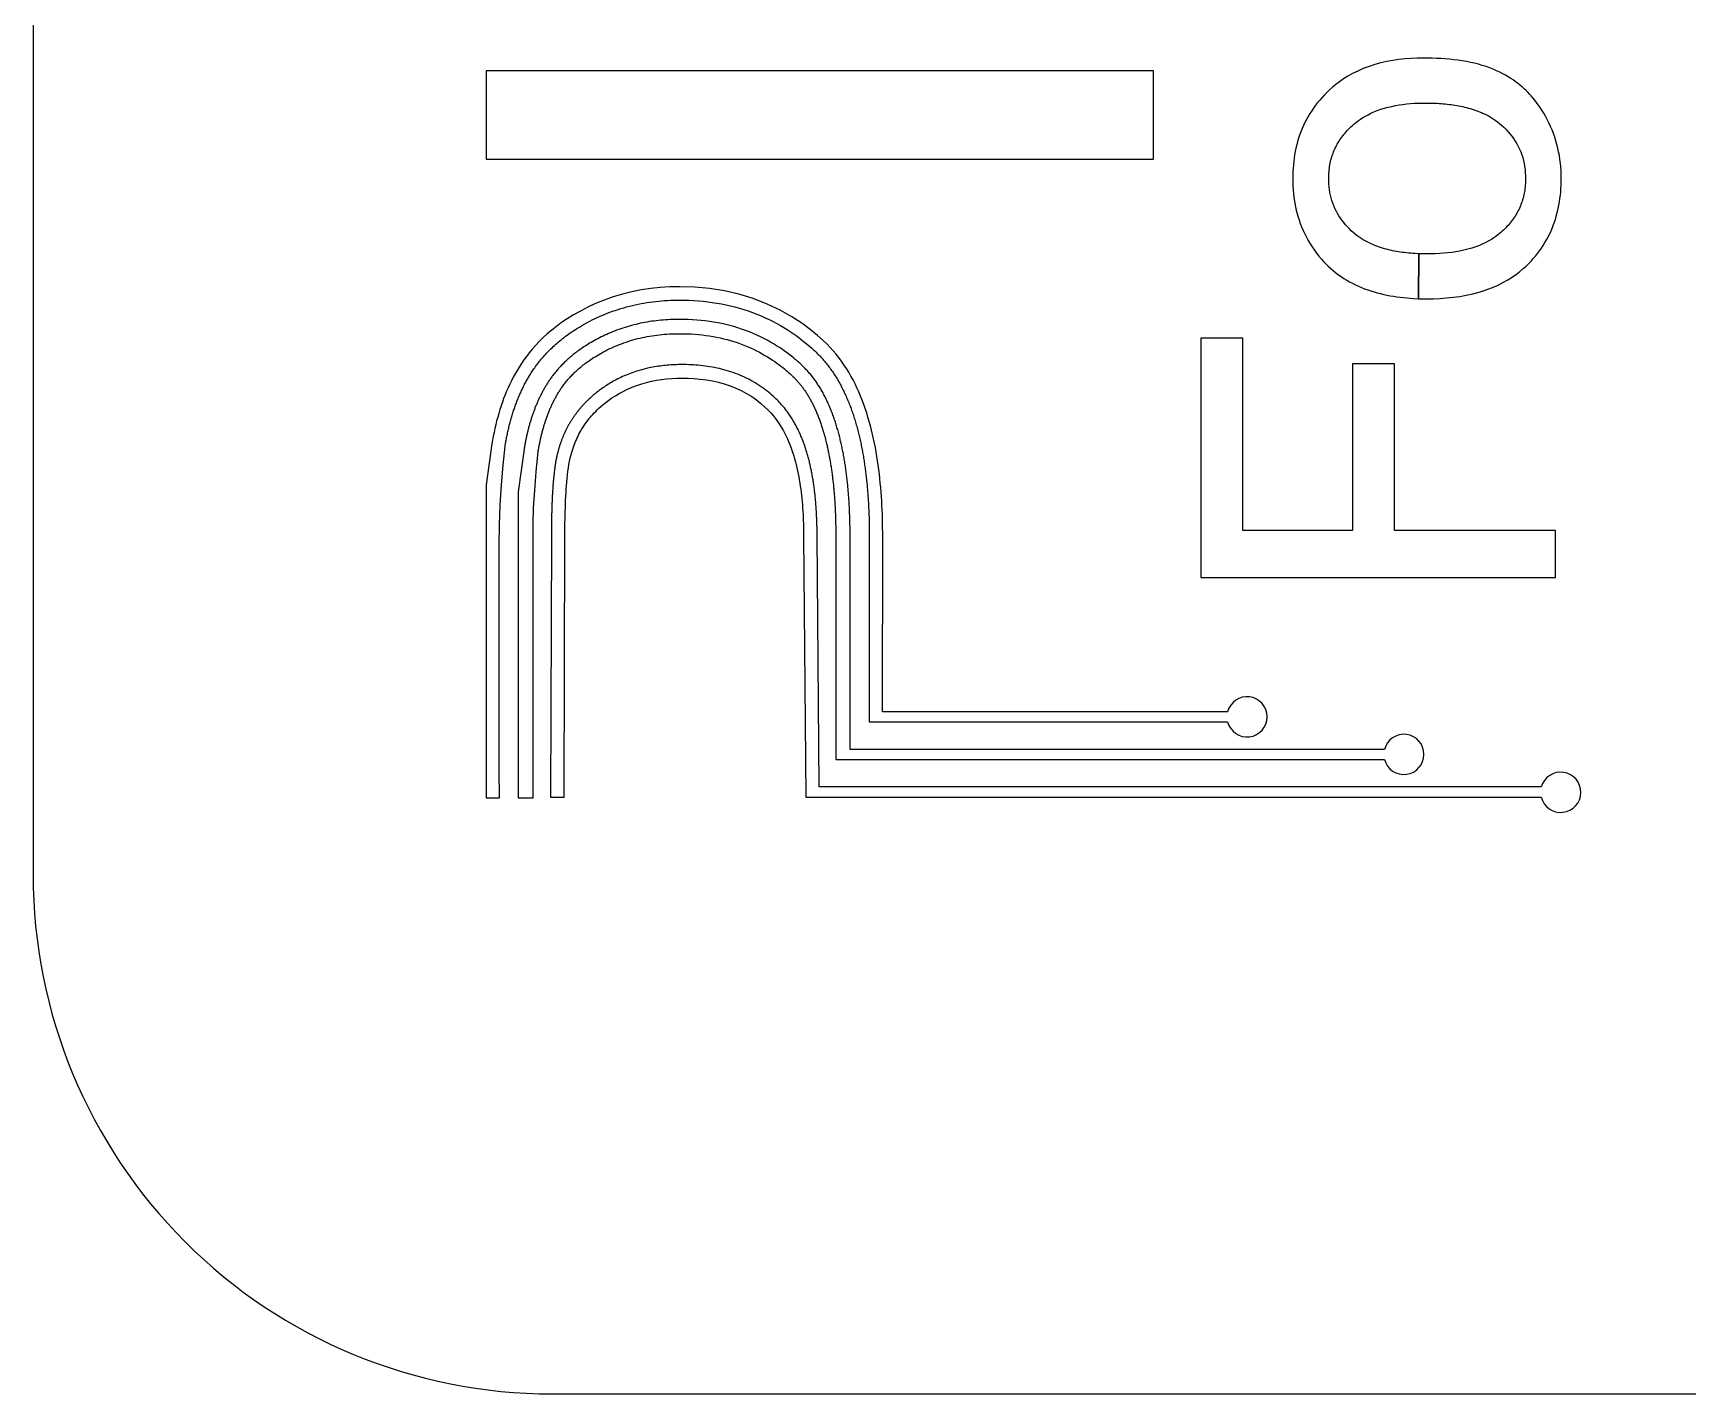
# Model space of a CAD drawing. Header units: millimetres. Extents: x 0 to 17.1, y 0 to 7.7.
# Drawn here: x 0 to 0.638, y 0 to 0.524 of the extents above; entities that cross this region are included whole.
import ezdxf

# ---------------------------------------------------------------- set-up
doc = ezdxf.new("R2010")
doc.units = ezdxf.units.MM
doc.header["$MEASUREMENT"] = 0
doc.layers.add('Insulation', color=112, linetype='Continuous')
doc.layers.add('Metal', color=52, linetype='Continuous')

msp = doc.modelspace()

# ---------------------------------------------------------------- linework, layer by layer
at = {"layer": 'Insulation'}
msp.add_lwpolyline([(6.51369, 7.65), (3.34444, 7.65), (0.2, 7.65, 0.414214), (0, 7.45), (0, 4.89444), (0, 0.2, 0.414214), (0.2, 0), (3.34437, 0), (5.54444, 0), (6.51369, 0)], format="xyb", dxfattribs=at)
at = {"layer": 'Metal'}
msp.add_lwpolyline([(0.5339, 0.42197), (0.53405, 0.43927), (0.53247, 0.43935), (0.53168, 0.4394), (0.53088, 0.43946), (0.53009, 0.43953), (0.5293, 0.43961), (0.52852, 0.4397), (0.52773, 0.4398), (0.52695, 0.43991), (0.52617, 0.44003), (0.52539, 0.44017), (0.52462, 0.44031), (0.52384, 0.44046), (0.52307, 0.44063), (0.5223, 0.44082), (0.52154, 0.44101), (0.52078, 0.44122), (0.52002, 0.44144), (0.51927, 0.44168), (0.51852, 0.44194), (0.51778, 0.4422), (0.51704, 0.44249), (0.51631, 0.44279), (0.51559, 0.44311), (0.51485, 0.44346), (0.5141, 0.44384), (0.51335, 0.44425), (0.51259, 0.44469), (0.51183, 0.44516), (0.51107, 0.44568), (0.5103, 0.44623), (0.50953, 0.44682), (0.50877, 0.44746), (0.508, 0.44814), (0.50724, 0.44888), (0.50649, 0.44965), (0.50576, 0.45046), (0.50507, 0.45129), (0.50442, 0.45214), (0.50379, 0.45301), (0.50321, 0.45391), (0.50266, 0.45483), (0.50215, 0.45578), (0.50168, 0.45675), (0.50125, 0.45775), (0.50086, 0.45876), (0.50052, 0.45979), (0.50022, 0.46082), (0.49997, 0.46186), (0.49976, 0.46292), (0.49959, 0.46397), (0.49945, 0.46504), (0.49936, 0.46612), (0.49931, 0.4672), (0.49929, 0.46828), (0.49929, 0.46894), (0.49932, 0.4696), (0.49935, 0.47026), (0.4994, 0.47091), (0.49946, 0.47156), (0.49954, 0.47222), (0.49963, 0.47287), (0.49974, 0.47352), (0.49987, 0.47416), (0.50001, 0.47481), (0.50016, 0.47544), (0.50034, 0.47608), (0.50052, 0.47671), (0.50073, 0.47733), (0.50095, 0.47795), (0.50118, 0.47856), (0.50144, 0.47916), (0.5017, 0.47976), (0.50199, 0.48036), (0.50229, 0.48094), (0.5026, 0.48151), (0.50292, 0.48208), (0.50326, 0.48263), (0.50361, 0.48318), (0.50398, 0.48372), (0.50436, 0.48424), (0.50475, 0.48476), (0.50515, 0.48527), (0.50557, 0.48577), (0.50599, 0.48626), (0.50643, 0.48675), (0.50688, 0.48722), (0.50734, 0.48769), (0.50781, 0.48814), (0.5083, 0.48859), (0.50883, 0.48907), (0.50942, 0.48957), (0.51008, 0.49009), (0.5108, 0.49063), (0.51159, 0.49118), (0.51246, 0.49174), (0.5134, 0.4923), (0.51443, 0.49285), (0.51553, 0.4934), (0.51672, 0.49393), (0.51801, 0.49444), (0.51936, 0.49492), (0.52074, 0.49535), (0.52214, 0.49573), (0.52356, 0.49607), (0.52499, 0.49636), (0.52643, 0.49661), (0.52787, 0.49682), (0.52933, 0.49699), (0.53079, 0.49713), (0.53224, 0.49723), (0.5337, 0.4973), (0.53515, 0.49734), (0.53659, 0.49735), (0.53734, 0.49735), (0.5381, 0.49734), (0.53886, 0.49732), (0.53962, 0.4973), (0.54038, 0.49727), (0.54114, 0.49723), (0.5419, 0.49719), (0.54267, 0.49713), (0.54343, 0.49707), (0.54418, 0.497), (0.54494, 0.49692), (0.5457, 0.49684), (0.54645, 0.49674), (0.5472, 0.49663), (0.54795, 0.49652), (0.5487, 0.49639), (0.54944, 0.49626), (0.55018, 0.49611), (0.55092, 0.49595), (0.55166, 0.49578), (0.5524, 0.4956), (0.55313, 0.49541), (0.55386, 0.4952), (0.55459, 0.49498), (0.55531, 0.49475), (0.55603, 0.4945), (0.55674, 0.49424), (0.55744, 0.49396), (0.55814, 0.49367), (0.55885, 0.49336), (0.55958, 0.49301), (0.56032, 0.49264), (0.56109, 0.49222), (0.56187, 0.49176), (0.56266, 0.49127), (0.56346, 0.49072), (0.56428, 0.49013), (0.56509, 0.48949), (0.56591, 0.4888), (0.56673, 0.48804), (0.56755, 0.48723), (0.56835, 0.48638), (0.56912, 0.48549), (0.56984, 0.48458), (0.57052, 0.48365), (0.57116, 0.48268), (0.57176, 0.48168), (0.57231, 0.48066), (0.57281, 0.47961), (0.57327, 0.47853), (0.57368, 0.47743), (0.57403, 0.47632), (0.57433, 0.4752), (0.57459, 0.47407), (0.57479, 0.47293), (0.57494, 0.47178), (0.57505, 0.47062), (0.57512, 0.46946), (0.57514, 0.46828), (0.57513, 0.46764), (0.57511, 0.467), (0.57508, 0.46636), (0.57504, 0.46573), (0.57498, 0.46509), (0.57491, 0.46446), (0.57482, 0.46382), (0.57472, 0.46319), (0.5746, 0.46256), (0.57447, 0.46193), (0.57432, 0.46131), (0.57416, 0.46069), (0.57399, 0.46008), (0.5738, 0.45947), (0.57359, 0.45887), (0.57337, 0.45827), (0.57314, 0.45768), (0.57289, 0.45709), (0.57262, 0.45651), (0.57234, 0.45594), (0.57204, 0.45537), (0.57174, 0.45481), (0.57142, 0.45427), (0.57108, 0.45373), (0.57074, 0.4532), (0.57038, 0.45268), (0.57001, 0.45217), (0.56963, 0.45167), (0.56923, 0.45117), (0.56883, 0.45069), (0.56841, 0.45021), (0.56798, 0.44974), (0.56755, 0.44928), (0.5671, 0.44883), (0.56664, 0.44839), (0.56617, 0.44795), (0.56567, 0.44751), (0.56509, 0.44702), (0.56444, 0.4465), (0.56371, 0.44595), (0.56289, 0.44539), (0.56198, 0.44481), (0.56098, 0.44423), (0.55988, 0.44364), (0.55868, 0.44307), (0.55738, 0.44251), (0.55596, 0.44198), (0.55448, 0.44148), (0.55296, 0.44105), (0.55142, 0.44066), (0.54987, 0.44033), (0.5483, 0.44005), (0.54672, 0.43981), (0.54513, 0.43962), (0.54354, 0.43947), (0.54195, 0.43935), (0.54036, 0.43927), (0.53878, 0.43923), (0.53721, 0.43921), (0.53643, 0.43922), (0.53405, 0.43927), (0.5339, 0.42196), (0.53455, 0.42195), (0.53583, 0.42193), (0.53711, 0.42192), (0.53964, 0.42195), (0.54218, 0.42205), (0.54472, 0.42223), (0.54726, 0.4225), (0.54978, 0.42285), (0.55229, 0.42329), (0.55477, 0.42383), (0.55722, 0.42448), (0.55964, 0.42524), (0.56201, 0.42612), (0.56429, 0.4271), (0.56638, 0.42814), (0.56829, 0.42921), (0.57002, 0.4303), (0.57159, 0.43139), (0.573, 0.43248), (0.57425, 0.43354), (0.57537, 0.43455), (0.57635, 0.43551), (0.57725, 0.43645), (0.57812, 0.4374), (0.57895, 0.43838), (0.57975, 0.43938), (0.58052, 0.4404), (0.58126, 0.44144), (0.58196, 0.4425), (0.58263, 0.44359), (0.58327, 0.44469), (0.58387, 0.44582), (0.58444, 0.44697), (0.58498, 0.44815), (0.58548, 0.44934), (0.58595, 0.45055), (0.58638, 0.45177), (0.58677, 0.453), (0.58713, 0.45424), (0.58745, 0.45549), (0.58773, 0.45674), (0.58799, 0.458), (0.58821, 0.45927), (0.58839, 0.46054), (0.58855, 0.46182), (0.58868, 0.46311), (0.58877, 0.4644), (0.58884, 0.46569), (0.58888, 0.46698), (0.58889, 0.46828), (0.58887, 0.46976), (0.58881, 0.47124), (0.58871, 0.47271), (0.58857, 0.47417), (0.58839, 0.47563), (0.58816, 0.47709), (0.58789, 0.47854), (0.58758, 0.47998), (0.58722, 0.48142), (0.58682, 0.48283), (0.58637, 0.48423), (0.58589, 0.48562), (0.58536, 0.48699), (0.58478, 0.48835), (0.58417, 0.48969), (0.58351, 0.49101), (0.58284, 0.49227), (0.58215, 0.49346), (0.58146, 0.49459), (0.58076, 0.49565), (0.58006, 0.49666), (0.57936, 0.4976), (0.57866, 0.49849), (0.57797, 0.49932), (0.57729, 0.5001), (0.57662, 0.50082), (0.57596, 0.5015), (0.57532, 0.50213), (0.57469, 0.50272), (0.57408, 0.50327), (0.57343, 0.50383), (0.57274, 0.50442), (0.57199, 0.50501), (0.57119, 0.50562), (0.57035, 0.50623), (0.56944, 0.50684), (0.56848, 0.50745), (0.56745, 0.50805), (0.56637, 0.50865), (0.56522, 0.50924), (0.564, 0.50981), (0.56271, 0.51036), (0.56135, 0.51089), (0.55992, 0.51139), (0.55845, 0.51185), (0.55696, 0.51227), (0.55544, 0.51266), (0.55389, 0.513), (0.55232, 0.51331), (0.55073, 0.51358), (0.54911, 0.51382), (0.54748, 0.51402), (0.54584, 0.5142), (0.54418, 0.51434), (0.54251, 0.51445), (0.54083, 0.51454), (0.53914, 0.5146), (0.53745, 0.51464), (0.53576, 0.51465), (0.53339, 0.51461), (0.53102, 0.51451), (0.52866, 0.51433), (0.52631, 0.51408), (0.52396, 0.51373), (0.52164, 0.5133), (0.51934, 0.51278), (0.51706, 0.51216), (0.51482, 0.51143), (0.51261, 0.5106), (0.51047, 0.50967), (0.50849, 0.50868), (0.50666, 0.50766), (0.50498, 0.50661), (0.50344, 0.50555), (0.50203, 0.50448), (0.50074, 0.50343), (0.49958, 0.5024), (0.49854, 0.50141), (0.4976, 0.50045), (0.49671, 0.49949), (0.49584, 0.49851), (0.49501, 0.49751), (0.49422, 0.49648), (0.49345, 0.49543), (0.49272, 0.49436), (0.49202, 0.49327), (0.49135, 0.49216), (0.49072, 0.49102), (0.49013, 0.48986), (0.48956, 0.48868), (0.48904, 0.48747), (0.48855, 0.48625), (0.48809, 0.48502), (0.48768, 0.48377), (0.4873, 0.48252), (0.48697, 0.48126), (0.48666, 0.47999), (0.4864, 0.47871), (0.48616, 0.47743), (0.48596, 0.47613), (0.4858, 0.47484), (0.48566, 0.47354), (0.48556, 0.47223), (0.48549, 0.47092), (0.48544, 0.4696), (0.48543, 0.46828), (0.48545, 0.46681), (0.4855, 0.46533), (0.4856, 0.46387), (0.48573, 0.4624), (0.4859, 0.46095), (0.48612, 0.4595), (0.48637, 0.45806), (0.48667, 0.45662), (0.48701, 0.4552), (0.4874, 0.45378), (0.48784, 0.45238), (0.48833, 0.45098), (0.48885, 0.44961), (0.48943, 0.44826), (0.49004, 0.44694), (0.4907, 0.44564), (0.4914, 0.44436), (0.49214, 0.44311), (0.49292, 0.44189), (0.49375, 0.44069), (0.49462, 0.43951), (0.49553, 0.43836), (0.49647, 0.43723), (0.49733, 0.43628), (0.4982, 0.43536), (0.49911, 0.43447), (0.50004, 0.43361), (0.50101, 0.43278), (0.50199, 0.43198), (0.50301, 0.43121), (0.50406, 0.43048), (0.50512, 0.42978), (0.50621, 0.42911), (0.50732, 0.42848), (0.50844, 0.42788), (0.50958, 0.42731), (0.51074, 0.42678), (0.51191, 0.42627), (0.5131, 0.4258), (0.5143, 0.42536), (0.51551, 0.42495), (0.51674, 0.42457), (0.51797, 0.42422), (0.51922, 0.4239), (0.52047, 0.42361), (0.52173, 0.42334), (0.523, 0.4231), (0.52427, 0.42288), (0.52555, 0.42269), (0.52683, 0.42252), (0.52811, 0.42237), (0.5294, 0.42224), (0.53069, 0.42214), (0.53197, 0.42206), (0.5339, 0.42196)], dxfattribs=at)
for points in [[(0.17454, 0.5098), (0.17454, 0.47568), (0.43182, 0.47568), (0.43182, 0.5098)], [(0.45, 0.40681), (0.45, 0.31449), (0.58671, 0.31449), (0.58671, 0.33262), (0.52461, 0.33262), (0.52461, 0.39681), (0.50846, 0.39681), (0.50846, 0.33262), (0.46615, 0.33262), (0.46615, 0.40681)]]:
    msp.add_lwpolyline(points, close=True, dxfattribs=at)
for points in [[(0.32225, 0.33018), (0.32221, 0.25892), (0.46031, 0.25892, 7.872983), (0.46031, 0.2628), (0.32738, 0.2628), (0.32741, 0.33018), (0.32741, 0.33189), (0.32739, 0.3336), (0.32736, 0.33533), (0.32732, 0.33705), (0.32727, 0.33878), (0.3272, 0.34052), (0.32712, 0.34225), (0.32702, 0.34399), (0.32691, 0.34572), (0.32679, 0.34746), (0.32665, 0.34919), (0.32649, 0.35092), (0.32631, 0.35265), (0.32612, 0.35437), (0.32591, 0.35609), (0.32568, 0.3578), (0.32544, 0.35951), (0.32517, 0.3612), (0.32489, 0.36289), (0.32458, 0.36457), (0.32425, 0.36626), (0.3239, 0.36795), (0.32352, 0.36963), (0.32311, 0.37132), (0.32268, 0.37299), (0.32223, 0.37466), (0.32174, 0.37633), (0.32123, 0.37798), (0.32068, 0.37962), (0.32011, 0.38125), (0.3195, 0.38286), (0.31887, 0.38446), (0.3182, 0.38604), (0.31749, 0.38761), (0.31675, 0.38915), (0.31598, 0.39067), (0.31516, 0.39217), (0.31431, 0.39364), (0.31342, 0.39509), (0.31249, 0.39651), (0.31151, 0.39791), (0.3105, 0.39927), (0.30944, 0.4006), (0.30834, 0.4019), (0.30719, 0.40316), (0.306, 0.40439), (0.30442, 0.40591), (0.30226, 0.40784), (0.29952, 0.41007), (0.29621, 0.4125), (0.29233, 0.41502), (0.2879, 0.41753), (0.28291, 0.41991), (0.27751, 0.42202), (0.27199, 0.4237), (0.26639, 0.42498), (0.26071, 0.42587), (0.25497, 0.42639), (0.24916, 0.42656), (0.24542, 0.42649), (0.2417, 0.42626), (0.23801, 0.42587), (0.23433, 0.42532), (0.23069, 0.4246), (0.22708, 0.42371), (0.22349, 0.42263), (0.22004, 0.42141), (0.21679, 0.42008), (0.21374, 0.41867), (0.2109, 0.41721), (0.20827, 0.41572), (0.20585, 0.41422), (0.20366, 0.41274), (0.20168, 0.41129), (0.19986, 0.40985), (0.19815, 0.4084), (0.19655, 0.40695), (0.19506, 0.40549), (0.19368, 0.40404), (0.19239, 0.40259), (0.1912, 0.40116), (0.1901, 0.39974), (0.18909, 0.39835), (0.18815, 0.39698), (0.18729, 0.39564), (0.18649, 0.39433), (0.18574, 0.39303), (0.18502, 0.39171), (0.18434, 0.39037), (0.18368, 0.38902), (0.18305, 0.38766), (0.18246, 0.38628), (0.18189, 0.38489), (0.18134, 0.38349), (0.18083, 0.38207), (0.18034, 0.38065), (0.17988, 0.37922), (0.17944, 0.37778), (0.17903, 0.37633), (0.17864, 0.37487), (0.17828, 0.37341), (0.17794, 0.37194), (0.17762, 0.37047), (0.17732, 0.36899), (0.17705, 0.36751), (0.17679, 0.36603), (0.17454, 0.35028), (0.17454, 0.22969), (0.17971, 0.22969), (0.17971, 0.23509), (0.17967, 0.23509), (0.17967, 0.327), (0.17977, 0.33485), (0.18004, 0.3426), (0.18049, 0.35024), (0.1811, 0.35777), (0.18189, 0.36519), (0.18197, 0.36565), (0.18205, 0.36612), (0.18213, 0.36658), (0.18221, 0.36704), (0.1823, 0.36751), (0.18239, 0.36797), (0.18248, 0.36843), (0.18257, 0.36889), (0.18267, 0.36935), (0.18276, 0.36981), (0.18286, 0.37027), (0.18296, 0.37073), (0.18307, 0.37119), (0.18317, 0.37165), (0.18328, 0.3721), (0.18339, 0.37256), (0.1835, 0.37301), (0.18362, 0.37347), (0.18373, 0.37392), (0.18385, 0.37437), (0.18398, 0.37482), (0.1841, 0.37527), (0.18423, 0.37572), (0.18436, 0.37617), (0.18449, 0.37662), (0.18462, 0.37706), (0.18476, 0.37751), (0.1849, 0.37795), (0.18504, 0.37839), (0.18518, 0.37883), (0.18533, 0.37927), (0.18548, 0.37971), (0.18563, 0.38015), (0.18578, 0.38059), (0.18594, 0.38102), (0.1861, 0.38145), (0.18626, 0.38188), (0.18643, 0.38232), (0.18659, 0.38274), (0.18676, 0.38317), (0.18693, 0.3836), (0.18711, 0.38402), (0.18729, 0.38444), (0.18747, 0.38486), (0.18765, 0.38528), (0.18784, 0.3857), (0.18803, 0.38612), (0.18822, 0.38653), (0.18841, 0.38695), (0.18861, 0.38736), (0.18881, 0.38777), (0.18901, 0.38818), (0.18922, 0.38858), (0.18943, 0.38899), (0.18964, 0.38939), (0.18986, 0.38979), (0.19007, 0.39018), (0.19029, 0.39058), (0.19052, 0.39097), (0.19074, 0.39137), (0.19097, 0.39176), (0.19121, 0.39215), (0.19145, 0.39254), (0.19169, 0.39294), (0.19194, 0.39334), (0.1922, 0.39374), (0.19247, 0.39414), (0.19274, 0.39455), (0.19302, 0.39496), (0.19331, 0.39538), (0.19361, 0.39579), (0.19391, 0.39621), (0.19422, 0.39663), (0.19454, 0.39705), (0.19487, 0.39747), (0.19521, 0.3979), (0.19556, 0.39832), (0.19591, 0.39875), (0.19627, 0.39918), (0.19665, 0.39961), (0.19703, 0.40004), (0.19742, 0.40048), (0.19782, 0.40091), (0.19824, 0.40135), (0.19866, 0.40178), (0.19909, 0.40222), (0.19954, 0.40266), (0.19999, 0.40309), (0.20046, 0.40353), (0.20093, 0.40397), (0.20142, 0.4044), (0.20192, 0.40484), (0.20243, 0.40528), (0.20295, 0.40571), (0.20349, 0.40615), (0.20404, 0.40659), (0.2046, 0.40702), (0.20517, 0.40746), (0.20577, 0.40789), (0.20638, 0.40834), (0.20701, 0.40878), (0.20767, 0.40923), (0.20835, 0.40968), (0.20906, 0.41014), (0.20978, 0.41059), (0.21053, 0.41105), (0.2113, 0.41151), (0.2121, 0.41197), (0.21291, 0.41243), (0.21375, 0.41288), (0.21461, 0.41333), (0.21549, 0.41378), (0.21639, 0.41422), (0.21732, 0.41466), (0.21826, 0.41508), (0.21922, 0.41551), (0.22021, 0.41592), (0.22121, 0.41632), (0.22223, 0.41672), (0.22328, 0.4171), (0.22434, 0.41747), (0.22542, 0.41783), (0.22651, 0.41817), (0.22762, 0.41849), (0.22872, 0.4188), (0.22982, 0.41909), (0.23093, 0.41936), (0.23204, 0.41961), (0.23316, 0.41984), (0.23428, 0.42006), (0.23541, 0.42026), (0.23654, 0.42045), (0.23767, 0.42062), (0.2388, 0.42077), (0.23994, 0.4209), (0.24108, 0.42102), (0.24223, 0.42112), (0.24337, 0.42121), (0.24452, 0.42127), (0.24568, 0.42133), (0.24684, 0.42137), (0.248, 0.42139), (0.24916, 0.4214), (0.25098, 0.42138), (0.25279, 0.42133), (0.2546, 0.42124), (0.25639, 0.42112), (0.25818, 0.42096), (0.25996, 0.42076), (0.26173, 0.42053), (0.26349, 0.42025), (0.26524, 0.41994), (0.26698, 0.41959), (0.26872, 0.4192), (0.27043, 0.41877), (0.27214, 0.4183), (0.27383, 0.41779), (0.27552, 0.41724), (0.2772, 0.41664), (0.27887, 0.416), (0.28051, 0.41532), (0.28211, 0.41461), (0.28366, 0.41388), (0.28516, 0.41313), (0.2866, 0.41237), (0.28797, 0.4116), (0.2893, 0.41082), (0.29056, 0.41005), (0.29177, 0.40927), (0.29292, 0.40849), (0.29401, 0.40773), (0.29505, 0.40697), (0.29603, 0.40624), (0.29695, 0.40552), (0.29781, 0.40482), (0.29861, 0.40415), (0.29936, 0.40351), (0.30004, 0.40291), (0.30066, 0.40234), (0.30123, 0.40182), (0.30173, 0.40133), (0.30218, 0.4009), (0.30257, 0.40051), (0.30292, 0.40015), (0.30327, 0.39979), (0.30361, 0.39943), (0.30395, 0.39905), (0.30429, 0.39868), (0.30462, 0.3983), (0.30495, 0.39792), (0.30528, 0.39753), (0.3056, 0.39714), (0.30591, 0.39675), (0.30623, 0.39635), (0.30654, 0.39595), (0.30684, 0.39554), (0.30714, 0.39514), (0.30744, 0.39473), (0.30773, 0.39431), (0.30802, 0.39389), (0.30831, 0.39347), (0.30859, 0.39304), (0.30887, 0.39262), (0.30914, 0.39218), (0.30942, 0.39175), (0.30968, 0.39131), (0.30995, 0.39087), (0.31021, 0.39043), (0.31046, 0.38998), (0.31072, 0.38953), (0.31097, 0.38907), (0.31121, 0.38862), (0.31146, 0.38816), (0.3117, 0.3877), (0.31193, 0.38723), (0.31216, 0.38677), (0.31239, 0.3863), (0.31262, 0.38583), (0.31284, 0.38535), (0.31306, 0.38488), (0.31328, 0.3844), (0.31349, 0.38391), (0.3137, 0.38343), (0.3139, 0.38294), (0.31411, 0.38245), (0.31431, 0.38196), (0.3145, 0.38147), (0.3147, 0.38097), (0.31489, 0.38048), (0.31507, 0.37998), (0.31526, 0.37948), (0.31544, 0.37897), (0.31562, 0.37847), (0.31579, 0.37796), (0.31597, 0.37745), (0.31613, 0.37694), (0.3163, 0.37643), (0.31646, 0.37591), (0.31662, 0.3754), (0.31678, 0.37488), (0.31694, 0.37436), (0.31709, 0.37384), (0.31724, 0.37332), (0.31739, 0.3728), (0.31753, 0.37228), (0.31767, 0.37175), (0.31781, 0.37122), (0.31794, 0.3707), (0.31808, 0.37017), (0.31821, 0.36964), (0.31833, 0.36911), (0.31846, 0.36858), (0.31858, 0.36805), (0.3187, 0.36752), (0.31882, 0.36699), (0.31893, 0.36646), (0.31905, 0.36592), (0.31915, 0.36539), (0.31926, 0.36486), (0.31937, 0.36432), (0.31947, 0.36379), (0.31957, 0.36325), (0.31967, 0.36272), (0.31976, 0.36219), (0.31986, 0.36165), (0.31995, 0.36111), (0.32004, 0.36058), (0.32013, 0.36004), (0.32021, 0.3595), (0.32029, 0.35896), (0.32037, 0.35842), (0.32045, 0.35788), (0.32053, 0.35734), (0.32061, 0.3568), (0.32068, 0.35625), (0.32075, 0.3557), (0.32082, 0.35516), (0.32089, 0.35461), (0.32095, 0.35406), (0.32102, 0.35351), (0.32108, 0.35296), (0.32114, 0.35241), (0.3212, 0.35186), (0.32126, 0.35131), (0.32131, 0.35076), (0.32137, 0.3502), (0.32142, 0.34965), (0.32147, 0.34909), (0.32152, 0.34854), (0.32156, 0.34798), (0.32161, 0.34743), (0.32165, 0.34687), (0.32169, 0.34632), (0.32173, 0.34576), (0.32177, 0.3452), (0.32181, 0.34465), (0.32184, 0.34409), (0.32188, 0.34353), (0.32191, 0.34297), (0.32194, 0.34241), (0.32197, 0.34186), (0.32199, 0.3413), (0.32202, 0.34074), (0.32204, 0.34018), (0.32207, 0.33962), (0.32209, 0.33907), (0.32211, 0.33851), (0.32213, 0.33795), (0.32214, 0.33739), (0.32216, 0.33684), (0.32218, 0.33628), (0.32219, 0.33572), (0.3222, 0.33517), (0.32221, 0.33461), (0.32222, 0.33405), (0.32223, 0.3335), (0.32223, 0.33294), (0.32224, 0.33239), (0.32224, 0.33184), (0.32225, 0.33128), (0.32225, 0.33073)], [(0.24916, 0.41399), (0.24825, 0.41399), (0.24734, 0.41397), (0.24643, 0.41395), (0.24552, 0.41391), (0.24462, 0.41386), (0.24373, 0.41381), (0.24283, 0.41374), (0.24194, 0.41366), (0.24106, 0.41357), (0.24017, 0.41347), (0.23929, 0.41336), (0.23841, 0.41324), (0.23754, 0.41311), (0.23667, 0.41297), (0.2358, 0.41281), (0.23493, 0.41265), (0.23407, 0.41247), (0.23321, 0.41228), (0.23236, 0.41208), (0.23151, 0.41187), (0.23066, 0.41165), (0.22981, 0.41142), (0.22897, 0.41117), (0.22813, 0.41091), (0.22729, 0.41065), (0.22647, 0.41037), (0.22566, 0.41008), (0.22486, 0.40979), (0.22407, 0.40949), (0.2233, 0.40918), (0.22254, 0.40887), (0.22179, 0.40855), (0.22106, 0.40822), (0.22033, 0.40789), (0.21963, 0.40756), (0.21893, 0.40722), (0.21826, 0.40688), (0.21759, 0.40653), (0.21694, 0.40619), (0.2163, 0.40584), (0.21568, 0.40549), (0.21507, 0.40514), (0.21448, 0.40478), (0.2139, 0.40443), (0.21334, 0.40408), (0.21279, 0.40373), (0.21226, 0.40339), (0.21175, 0.40304), (0.21125, 0.4027), (0.21076, 0.40236), (0.21029, 0.40203), (0.20985, 0.4017), (0.20941, 0.40138), (0.20898, 0.40105), (0.20857, 0.40072), (0.20815, 0.4004), (0.20775, 0.40007), (0.20736, 0.39975), (0.20698, 0.39942), (0.2066, 0.3991), (0.20623, 0.39877), (0.20587, 0.39845), (0.20552, 0.39812), (0.20517, 0.3978), (0.20483, 0.39748), (0.2045, 0.39715), (0.20418, 0.39683), (0.20386, 0.39651), (0.20355, 0.39619), (0.20325, 0.39587), (0.20295, 0.39555), (0.20266, 0.39523), (0.20238, 0.39492), (0.2021, 0.3946), (0.20183, 0.39428), (0.20156, 0.39397), (0.2013, 0.39365), (0.20105, 0.39334), (0.2008, 0.39303), (0.20056, 0.39272), (0.20032, 0.39241), (0.20009, 0.3921), (0.19986, 0.39179), (0.19963, 0.39149), (0.19942, 0.39118), (0.1992, 0.39088), (0.19899, 0.39058), (0.19879, 0.39028), (0.19859, 0.38998), (0.1984, 0.38968), (0.19821, 0.38938), (0.19802, 0.38909), (0.19784, 0.3888), (0.19766, 0.38851), (0.19748, 0.38821), (0.19731, 0.38792), (0.19713, 0.38763), (0.19696, 0.38733), (0.1968, 0.38704), (0.19663, 0.38674), (0.19647, 0.38644), (0.1963, 0.38614), (0.19614, 0.38584), (0.19599, 0.38554), (0.19583, 0.38524), (0.19567, 0.38493), (0.19552, 0.38463), (0.19537, 0.38432), (0.19522, 0.38401), (0.19507, 0.3837), (0.19492, 0.38339), (0.19478, 0.38307), (0.19463, 0.38276), (0.19449, 0.38244), (0.19435, 0.38212), (0.19421, 0.3818), (0.19407, 0.38148), (0.19394, 0.38116), (0.19381, 0.38083), (0.19367, 0.38051), (0.19354, 0.38018), (0.19341, 0.37985), (0.19329, 0.37952), (0.19316, 0.37919), (0.19304, 0.37886), (0.19291, 0.37853), (0.19279, 0.37819), (0.19267, 0.37786), (0.19256, 0.37752), (0.19244, 0.37718), (0.19232, 0.37684), (0.19221, 0.3765), (0.1921, 0.37616), (0.19199, 0.37582), (0.19188, 0.37547), (0.19177, 0.37513), (0.19167, 0.37478), (0.19157, 0.37444), (0.19146, 0.37409), (0.19136, 0.37374), (0.19126, 0.37339), (0.19117, 0.37304), (0.19107, 0.37269), (0.19097, 0.37233), (0.19088, 0.37198), (0.19079, 0.37162), (0.1907, 0.37127), (0.19061, 0.37091), (0.19052, 0.37055), (0.19044, 0.37019), (0.19035, 0.36983), (0.19027, 0.36947), (0.19019, 0.36911), (0.19011, 0.36875), (0.19003, 0.36839), (0.18995, 0.36802), (0.18988, 0.36766), (0.1898, 0.3673), (0.18973, 0.36693), (0.18966, 0.36656), (0.18959, 0.3662), (0.18952, 0.36583), (0.18945, 0.36546), (0.18939, 0.36509), (0.18932, 0.36472), (0.18926, 0.36435), (0.1892, 0.36398), (0.18687, 0.3476), (0.18687, 0.22969), (0.1927, 0.22969), (0.1927, 0.32983), (0.19271, 0.33533), (0.1929, 0.3414), (0.19329, 0.34805), (0.19386, 0.35528), (0.19463, 0.36309), (0.1947, 0.3635), (0.19477, 0.3639), (0.19484, 0.36431), (0.19492, 0.36472), (0.19499, 0.36512), (0.19507, 0.36552), (0.19515, 0.36593), (0.19523, 0.36633), (0.19531, 0.36673), (0.1954, 0.36712), (0.19548, 0.36752), (0.19557, 0.36792), (0.19566, 0.36831), (0.19575, 0.36871), (0.19584, 0.3691), (0.19594, 0.36949), (0.19603, 0.36988), (0.19613, 0.37027), (0.19623, 0.37065), (0.19633, 0.37104), (0.19643, 0.37142), (0.19654, 0.3718), (0.19665, 0.37218), (0.19676, 0.37256), (0.19687, 0.37293), (0.19698, 0.37331), (0.19709, 0.37368), (0.19721, 0.37405), (0.19733, 0.37442), (0.19745, 0.37479), (0.19757, 0.37516), (0.19769, 0.37552), (0.19782, 0.37588), (0.19795, 0.37624), (0.19808, 0.3766), (0.19821, 0.37696), (0.19834, 0.37731), (0.19847, 0.37766), (0.19861, 0.37801), (0.19875, 0.37836), (0.19889, 0.37871), (0.19903, 0.37905), (0.19918, 0.37939), (0.19932, 0.37973), (0.19947, 0.38007), (0.19962, 0.38041), (0.19977, 0.38074), (0.19992, 0.38107), (0.20008, 0.3814), (0.20023, 0.38173), (0.20039, 0.38205), (0.20055, 0.38237), (0.20072, 0.38269), (0.20088, 0.38301), (0.20105, 0.38333), (0.20122, 0.38364), (0.20139, 0.38395), (0.20156, 0.38426), (0.20173, 0.38457), (0.20191, 0.38488), (0.20209, 0.38518), (0.20227, 0.38548), (0.20245, 0.38579), (0.20264, 0.38609), (0.20283, 0.38639), (0.20303, 0.38669), (0.20323, 0.387), (0.20343, 0.38731), (0.20365, 0.38762), (0.20386, 0.38793), (0.20409, 0.38824), (0.20431, 0.38855), (0.20455, 0.38887), (0.20479, 0.38918), (0.20503, 0.3895), (0.20529, 0.38982), (0.20555, 0.39014), (0.20581, 0.39046), (0.20608, 0.39078), (0.20636, 0.3911), (0.20665, 0.39143), (0.20695, 0.39175), (0.20725, 0.39208), (0.20756, 0.39241), (0.20788, 0.39274), (0.20821, 0.39307), (0.20854, 0.3934), (0.20889, 0.39373), (0.20924, 0.39407), (0.20961, 0.3944), (0.20998, 0.39474), (0.21037, 0.39507), (0.21076, 0.39541), (0.21117, 0.39575), (0.21158, 0.39609), (0.21201, 0.39643), (0.21245, 0.39677), (0.2129, 0.39711), (0.21336, 0.39745), (0.21385, 0.3978), (0.21436, 0.39815), (0.21489, 0.39851), (0.21544, 0.39888), (0.21601, 0.39925), (0.2166, 0.39962), (0.2172, 0.39999), (0.21783, 0.40037), (0.21848, 0.40074), (0.21915, 0.40111), (0.21983, 0.40149), (0.22053, 0.40185), (0.22125, 0.40222), (0.22199, 0.40258), (0.22275, 0.40294), (0.22352, 0.40329), (0.22431, 0.40363), (0.22511, 0.40397), (0.22593, 0.4043), (0.22677, 0.40462), (0.22763, 0.40494), (0.2285, 0.40524), (0.22938, 0.40553), (0.23027, 0.40581), (0.23117, 0.40608), (0.23207, 0.40633), (0.23298, 0.40656), (0.23389, 0.40678), (0.23481, 0.40699), (0.23573, 0.40719), (0.23665, 0.40737), (0.23758, 0.40753), (0.23852, 0.40769), (0.23946, 0.40782), (0.2404, 0.40795), (0.24136, 0.40806), (0.24231, 0.40816), (0.24327, 0.40825), (0.24424, 0.40832), (0.24521, 0.40838), (0.24619, 0.40842), (0.24718, 0.40846), (0.24816, 0.40848), (0.24916, 0.40848), (0.25064, 0.40847), (0.2521, 0.40843), (0.25355, 0.40836), (0.25499, 0.40827), (0.25642, 0.40815), (0.25784, 0.40801), (0.25924, 0.40783), (0.26064, 0.40763), (0.26202, 0.4074), (0.26339, 0.40715), (0.26474, 0.40686), (0.26609, 0.40655), (0.26742, 0.40621), (0.26874, 0.40584), (0.27004, 0.40545), (0.27134, 0.40502), (0.27263, 0.40456), (0.27391, 0.40407), (0.27517, 0.40356), (0.27641, 0.40302), (0.27761, 0.40246), (0.27878, 0.40189), (0.2799, 0.40131), (0.28098, 0.40072), (0.28203, 0.40012), (0.28302, 0.39952), (0.28398, 0.39892), (0.2849, 0.39832), (0.28578, 0.39773), (0.28661, 0.39714), (0.28741, 0.39656), (0.28816, 0.396), (0.28886, 0.39545), (0.28952, 0.39492), (0.29014, 0.3944), (0.29071, 0.39391), (0.29124, 0.39345), (0.29172, 0.39302), (0.29216, 0.39261), (0.29256, 0.39224), (0.29291, 0.3919), (0.29323, 0.39159), (0.29349, 0.39132), (0.29372, 0.39109), (0.29395, 0.39085), (0.29418, 0.3906), (0.29441, 0.39036), (0.29463, 0.39011), (0.29485, 0.38985), (0.29508, 0.38959), (0.2953, 0.38933), (0.29551, 0.38907), (0.29573, 0.3888), (0.29595, 0.38853), (0.29616, 0.38826), (0.29637, 0.38798), (0.29658, 0.3877), (0.29679, 0.38741), (0.297, 0.38712), (0.2972, 0.38683), (0.2974, 0.38654), (0.29761, 0.38624), (0.29781, 0.38594), (0.298, 0.38563), (0.2982, 0.38533), (0.2984, 0.38501), (0.29859, 0.3847), (0.29878, 0.38438), (0.29897, 0.38406), (0.29916, 0.38373), (0.29934, 0.38341), (0.29953, 0.38307), (0.29971, 0.38274), (0.29989, 0.3824), (0.30007, 0.38206), (0.30025, 0.38172), (0.30042, 0.38137), (0.3006, 0.38102), (0.30077, 0.38067), (0.30094, 0.38031), (0.30111, 0.37995), (0.30128, 0.37959), (0.30144, 0.37922), (0.3016, 0.37886), (0.30177, 0.37849), (0.30192, 0.37811), (0.30208, 0.37774), (0.30224, 0.37736), (0.30239, 0.37697), (0.30254, 0.37659), (0.30269, 0.3762), (0.30284, 0.37581), (0.30299, 0.37542), (0.30313, 0.37502), (0.30328, 0.37462), (0.30342, 0.37422), (0.30356, 0.37382), (0.3037, 0.37342), (0.30383, 0.37301), (0.30396, 0.3726), (0.3041, 0.37219), (0.30423, 0.37177), (0.30435, 0.37136), (0.30448, 0.37094), (0.30461, 0.37052), (0.30473, 0.3701), (0.30485, 0.36967), (0.30497, 0.36925), (0.30508, 0.36882), (0.3052, 0.36839), (0.30531, 0.36796), (0.30542, 0.36753), (0.30553, 0.3671), (0.30564, 0.36666), (0.30575, 0.36622), (0.30585, 0.36579), (0.30595, 0.36535), (0.30605, 0.36491), (0.30615, 0.36446), (0.30625, 0.36402), (0.30634, 0.36358), (0.30643, 0.36313), (0.30653, 0.36268), (0.30662, 0.36224), (0.3067, 0.36179), (0.30679, 0.36134), (0.30687, 0.36089), (0.30696, 0.36044), (0.30704, 0.35999), (0.30712, 0.35954), (0.30719, 0.35908), (0.30727, 0.35863), (0.30734, 0.35817), (0.30742, 0.35772), (0.30749, 0.35726), (0.30756, 0.3568), (0.30763, 0.35634), (0.30769, 0.35587), (0.30776, 0.35541), (0.30782, 0.35494), (0.30789, 0.35448), (0.30795, 0.35401), (0.30801, 0.35354), (0.30807, 0.35307), (0.30812, 0.3526), (0.30818, 0.35212), (0.30823, 0.35165), (0.30829, 0.35117), (0.30834, 0.3507), (0.30839, 0.35022), (0.30843, 0.34974), (0.30848, 0.34926), (0.30853, 0.34878), (0.30857, 0.3483), (0.30861, 0.34782), (0.30866, 0.34734), (0.3087, 0.34685), (0.30874, 0.34637), (0.30877, 0.34589), (0.30881, 0.3454), (0.30884, 0.34491), (0.30888, 0.34443), (0.30891, 0.34394), (0.30894, 0.34345), (0.30897, 0.34296), (0.309, 0.34248), (0.30903, 0.34199), (0.30905, 0.3415), (0.30908, 0.34101), (0.3091, 0.34052), (0.30912, 0.34003), (0.30915, 0.33953), (0.30917, 0.33904), (0.30918, 0.33855), (0.3092, 0.33806), (0.30922, 0.33757), (0.30923, 0.33707), (0.30925, 0.33658), (0.30926, 0.33609), (0.30927, 0.3356), (0.30928, 0.3351), (0.30929, 0.33461), (0.3093, 0.33412), (0.30931, 0.33363), (0.30932, 0.33314), (0.30932, 0.33264), (0.30933, 0.33215), (0.30933, 0.33166), (0.30933, 0.33117), (0.30933, 0.33068), (0.30933, 0.33018), (0.30929, 0.24446), (0.52076, 0.24446, 7.872984), (0.52076, 0.24833), (0.31493, 0.24833), (0.31484, 0.33058), (0.31484, 0.33111), (0.31484, 0.33165), (0.31483, 0.33218), (0.31483, 0.33272), (0.31482, 0.33325), (0.31482, 0.33379), (0.31481, 0.33433), (0.3148, 0.33486), (0.31479, 0.3354), (0.31478, 0.33594), (0.31476, 0.33647), (0.31475, 0.33701), (0.31473, 0.33755), (0.31471, 0.33808), (0.31469, 0.33862), (0.31467, 0.33916), (0.31465, 0.33969), (0.31463, 0.34023), (0.31461, 0.34077), (0.31458, 0.3413), (0.31455, 0.34184), (0.31452, 0.34237), (0.31449, 0.34291), (0.31446, 0.34344), (0.31443, 0.34398), (0.31439, 0.34451), (0.31436, 0.34504), (0.31432, 0.34558), (0.31428, 0.34611), (0.31424, 0.34664), (0.3142, 0.34717), (0.31415, 0.3477), (0.31411, 0.34823), (0.31406, 0.34876), (0.31401, 0.34929), (0.31396, 0.34982), (0.31391, 0.35034), (0.31386, 0.35087), (0.3138, 0.35139), (0.31375, 0.35192), (0.31369, 0.35244), (0.31363, 0.35296), (0.31357, 0.35349), (0.3135, 0.35401), (0.31344, 0.35452), (0.31337, 0.35504), (0.3133, 0.35556), (0.31323, 0.35607), (0.31316, 0.35659), (0.31308, 0.3571), (0.31301, 0.35761), (0.31293, 0.35812), (0.31285, 0.35863), (0.31277, 0.35914), (0.31269, 0.35964), (0.3126, 0.36015), (0.31252, 0.36065), (0.31243, 0.36115), (0.31234, 0.36165), (0.31224, 0.36215), (0.31215, 0.36265), (0.31205, 0.36315), (0.31195, 0.36365), (0.31185, 0.36415), (0.31175, 0.36465), (0.31164, 0.36515), (0.31153, 0.36564), (0.31142, 0.36614), (0.31131, 0.36663), (0.31119, 0.36713), (0.31108, 0.36762), (0.31096, 0.36811), (0.31084, 0.3686), (0.31071, 0.36909), (0.31059, 0.36957), (0.31046, 0.37006), (0.31033, 0.37054), (0.31019, 0.37102), (0.31006, 0.3715), (0.30992, 0.37198), (0.30978, 0.37246), (0.30963, 0.37293), (0.30949, 0.37341), (0.30934, 0.37388), (0.30919, 0.37434), (0.30904, 0.37481), (0.30888, 0.37528), (0.30873, 0.37574), (0.30857, 0.3762), (0.3084, 0.37666), (0.30824, 0.37711), (0.30807, 0.37757), (0.3079, 0.37802), (0.30773, 0.37846), (0.30755, 0.37891), (0.30737, 0.37935), (0.30719, 0.37979), (0.30701, 0.38023), (0.30683, 0.38066), (0.30664, 0.38109), (0.30645, 0.38152), (0.30626, 0.38195), (0.30606, 0.38237), (0.30586, 0.38279), (0.30566, 0.38321), (0.30546, 0.38362), (0.30525, 0.38403), (0.30505, 0.38444), (0.30483, 0.38484), (0.30462, 0.38524), (0.30441, 0.38564), (0.30419, 0.38603), (0.30397, 0.38643), (0.30374, 0.38681), (0.30351, 0.3872), (0.30329, 0.38758), (0.30305, 0.38796), (0.30282, 0.38833), (0.30258, 0.3887), (0.30234, 0.38907), (0.3021, 0.38943), (0.30185, 0.38979), (0.30161, 0.39015), (0.30136, 0.3905), (0.3011, 0.39085), (0.30085, 0.39119), (0.30059, 0.39153), (0.30033, 0.39187), (0.30006, 0.39221), (0.2998, 0.39254), (0.29953, 0.39286), (0.29925, 0.39319), (0.29898, 0.3935), (0.2987, 0.39382), (0.29842, 0.39413), (0.29814, 0.39444), (0.29785, 0.39474), (0.29756, 0.39504), (0.29726, 0.39534), (0.29692, 0.39569), (0.29652, 0.39608), (0.29606, 0.39651), (0.29556, 0.39697), (0.29501, 0.39748), (0.2944, 0.39801), (0.29373, 0.39858), (0.29301, 0.39918), (0.29224, 0.3998), (0.29141, 0.40045), (0.29053, 0.40111), (0.2896, 0.40178), (0.28862, 0.40247), (0.28758, 0.40316), (0.2865, 0.40385), (0.28536, 0.40455), (0.28418, 0.40524), (0.28294, 0.40593), (0.28165, 0.40661), (0.28031, 0.40728), (0.27892, 0.40793), (0.27749, 0.40856), (0.27602, 0.40916), (0.27454, 0.40973), (0.27303, 0.41026), (0.27153, 0.41076), (0.27001, 0.41121), (0.26848, 0.41163), (0.26694, 0.41201), (0.26538, 0.41236), (0.26381, 0.41268), (0.26223, 0.41296), (0.26063, 0.4132), (0.25903, 0.41341), (0.25741, 0.41359), (0.25578, 0.41374), (0.25414, 0.41385), (0.25249, 0.41393), (0.25083, 0.41398)], [(0.20225, 0.3631), (0.20216, 0.36273), (0.20206, 0.36236), (0.20197, 0.36199), (0.20188, 0.36162), (0.2018, 0.36124), (0.20172, 0.36086), (0.20164, 0.36047), (0.20157, 0.36009), (0.20149, 0.3597), (0.20142, 0.35931), (0.20136, 0.35892), (0.20129, 0.35852), (0.20123, 0.35812), (0.20117, 0.35773), (0.20111, 0.35733), (0.20105, 0.35693), (0.201, 0.35652), (0.20094, 0.35612), (0.20089, 0.35572), (0.20084, 0.35531), (0.20079, 0.35491), (0.20075, 0.3545), (0.2007, 0.3541), (0.20066, 0.35369), (0.20062, 0.35329), (0.20058, 0.35288), (0.20054, 0.35248), (0.2005, 0.35208), (0.20047, 0.35168), (0.20044, 0.35128), (0.2004, 0.35088), (0.20037, 0.35049), (0.20034, 0.35009), (0.20031, 0.3497), (0.20028, 0.3493), (0.20026, 0.34891), (0.20023, 0.34852), (0.2002, 0.34812), (0.20018, 0.34772), (0.20016, 0.34732), (0.20013, 0.34692), (0.20011, 0.34652), (0.20009, 0.34612), (0.20007, 0.34571), (0.20005, 0.34531), (0.20003, 0.3449), (0.20001, 0.34449), (0.19999, 0.34409), (0.19997, 0.34368), (0.19996, 0.34327), (0.19994, 0.34286), (0.19993, 0.34245), (0.19991, 0.34204), (0.1999, 0.34163), (0.19989, 0.34122), (0.19987, 0.34081), (0.19986, 0.3404), (0.19985, 0.33999), (0.19984, 0.33958), (0.19983, 0.33917), (0.19982, 0.33876), (0.19981, 0.33835), (0.1998, 0.33794), (0.19979, 0.33753), (0.19978, 0.33712), (0.19978, 0.33672), (0.19977, 0.33631), (0.19976, 0.33591), (0.19976, 0.3355), (0.19975, 0.3351), (0.19975, 0.3347), (0.19974, 0.33429), (0.19974, 0.33389), (0.19974, 0.3335), (0.19973, 0.3331), (0.19973, 0.3327), (0.19973, 0.33231), (0.19973, 0.33192), (0.19973, 0.33153), (0.19972, 0.33114), (0.19972, 0.33075), (0.19972, 0.33037), (0.19972, 0.32999), (0.19943, 0.22997), (0.20465, 0.22997), (0.20494, 0.32998), (0.20494, 0.33135), (0.20494, 0.33275), (0.20496, 0.33417), (0.20497, 0.3356), (0.205, 0.33704), (0.20503, 0.3385), (0.20506, 0.33995), (0.20511, 0.34141), (0.20516, 0.34286), (0.20522, 0.3443), (0.20529, 0.34573), (0.20537, 0.34714), (0.20546, 0.34854), (0.20556, 0.34991), (0.20567, 0.35129), (0.2058, 0.35268), (0.20595, 0.35407), (0.20611, 0.35545), (0.2063, 0.35681), (0.20651, 0.35812), (0.20674, 0.3594), (0.207, 0.36061), (0.20729, 0.36175), (0.2075, 0.3625), (0.20772, 0.36325), (0.20795, 0.364), (0.2082, 0.36474), (0.20847, 0.36547), (0.20875, 0.3662), (0.20904, 0.36692), (0.20935, 0.36763), (0.20967, 0.36834), (0.21001, 0.36905), (0.21037, 0.36974), (0.21074, 0.37043), (0.21112, 0.37111), (0.21152, 0.37179), (0.21193, 0.37245), (0.21236, 0.3731), (0.2128, 0.37374), (0.21326, 0.37438), (0.21372, 0.375), (0.2142, 0.37561), (0.2147, 0.37621), (0.2152, 0.3768), (0.21572, 0.37739), (0.21625, 0.37796), (0.2168, 0.37852), (0.21738, 0.37909), (0.21806, 0.37974), (0.21885, 0.38045), (0.21974, 0.38121), (0.22074, 0.38202), (0.22185, 0.38285), (0.22307, 0.3837), (0.2244, 0.38456), (0.22584, 0.38542), (0.2274, 0.38626), (0.22906, 0.38707), (0.23084, 0.38784), (0.23268, 0.38854), (0.23455, 0.38916), (0.23643, 0.3897), (0.23834, 0.39015), (0.24026, 0.39053), (0.24219, 0.39084), (0.24414, 0.39107), (0.2461, 0.39123), (0.24806, 0.39133), (0.25004, 0.39136), (0.2524, 0.39132), (0.25476, 0.3912), (0.25711, 0.39099), (0.25946, 0.39068), (0.26178, 0.39027), (0.26408, 0.38976), (0.26635, 0.38913), (0.26858, 0.38839), (0.27075, 0.38754), (0.27288, 0.38656), (0.27494, 0.38546), (0.27695, 0.38423), (0.27879, 0.38293), (0.28044, 0.38163), (0.2819, 0.38035), (0.28317, 0.37912), (0.28427, 0.37797), (0.28518, 0.37692), (0.28594, 0.37599), (0.28664, 0.37506), (0.28731, 0.3741), (0.28794, 0.37312), (0.28855, 0.37213), (0.28913, 0.37111), (0.28968, 0.37008), (0.2902, 0.36903), (0.2907, 0.36796), (0.29116, 0.36689), (0.29161, 0.3658), (0.29203, 0.36471), (0.29242, 0.3636), (0.29279, 0.36249), (0.29314, 0.36138), (0.29347, 0.36026), (0.29378, 0.35913), (0.29407, 0.35799), (0.29435, 0.35683), (0.2946, 0.35567), (0.29485, 0.3545), (0.29507, 0.35332), (0.29528, 0.35213), (0.29548, 0.35094), (0.29566, 0.34974), (0.29583, 0.34854), (0.29598, 0.34734), (0.29612, 0.34613), (0.29625, 0.34492), (0.29636, 0.34371), (0.29646, 0.3425), (0.29655, 0.34129), (0.29663, 0.34008), (0.2967, 0.33887), (0.29676, 0.33767), (0.2968, 0.33647), (0.29684, 0.33528), (0.29687, 0.33409), (0.29689, 0.33291), (0.2969, 0.33173), (0.29691, 0.33057), (0.2978, 0.22996), (0.58116, 0.22996, 7.87125), (0.58122, 0.23384), (0.30295, 0.23384), (0.30212, 0.33059), (0.30212, 0.33101), (0.30212, 0.33144), (0.30212, 0.33186), (0.30211, 0.33229), (0.30211, 0.33272), (0.3021, 0.33315), (0.3021, 0.33357), (0.30209, 0.33401), (0.30208, 0.33444), (0.30207, 0.33487), (0.30206, 0.3353), (0.30204, 0.33574), (0.30203, 0.33617), (0.30202, 0.33661), (0.302, 0.33705), (0.30198, 0.33749), (0.30196, 0.33793), (0.30194, 0.33837), (0.30192, 0.33881), (0.3019, 0.33925), (0.30188, 0.33969), (0.30185, 0.34013), (0.30182, 0.34057), (0.3018, 0.34102), (0.30177, 0.34146), (0.30173, 0.3419), (0.3017, 0.34235), (0.30167, 0.34279), (0.30163, 0.34324), (0.30159, 0.34369), (0.30156, 0.34413), (0.30152, 0.34458), (0.30147, 0.34502), (0.30143, 0.34547), (0.30138, 0.34592), (0.30134, 0.34636), (0.30129, 0.34681), (0.30124, 0.34726), (0.30119, 0.3477), (0.30113, 0.34815), (0.30108, 0.3486), (0.30102, 0.34904), (0.30096, 0.34949), (0.3009, 0.34994), (0.30083, 0.35038), (0.30077, 0.35083), (0.3007, 0.35127), (0.30063, 0.35172), (0.30056, 0.35216), (0.30049, 0.35261), (0.30041, 0.35305), (0.30034, 0.3535), (0.30026, 0.35394), (0.30018, 0.35438), (0.30009, 0.35482), (0.30001, 0.35526), (0.29992, 0.35571), (0.29983, 0.35615), (0.29974, 0.35659), (0.29964, 0.35702), (0.29955, 0.35746), (0.29945, 0.3579), (0.29935, 0.35834), (0.29924, 0.35877), (0.29914, 0.35921), (0.29903, 0.35964), (0.29892, 0.36007), (0.29881, 0.36051), (0.29869, 0.36094), (0.29857, 0.36137), (0.29845, 0.3618), (0.29833, 0.36222), (0.2982, 0.36265), (0.29807, 0.36308), (0.29794, 0.3635), (0.2978, 0.36393), (0.29767, 0.36436), (0.29752, 0.36478), (0.29738, 0.36521), (0.29723, 0.36564), (0.29708, 0.36606), (0.29692, 0.36649), (0.29677, 0.36691), (0.2966, 0.36734), (0.29644, 0.36776), (0.29627, 0.36818), (0.2961, 0.36861), (0.29592, 0.36903), (0.29574, 0.36945), (0.29555, 0.36987), (0.29536, 0.37029), (0.29517, 0.37071), (0.29498, 0.37113), (0.29477, 0.37154), (0.29457, 0.37196), (0.29436, 0.37237), (0.29415, 0.37278), (0.29393, 0.3732), (0.29371, 0.3736), (0.29348, 0.37401), (0.29325, 0.37442), (0.29301, 0.37482), (0.29277, 0.37522), (0.29253, 0.37562), (0.29228, 0.37602), (0.29203, 0.37642), (0.29177, 0.37681), (0.2915, 0.3772), (0.29123, 0.37759), (0.29096, 0.37798), (0.29068, 0.37836), (0.29039, 0.37874), (0.2901, 0.37912), (0.28981, 0.37949), (0.28951, 0.37987), (0.28919, 0.38025), (0.28885, 0.38066), (0.28847, 0.38109), (0.28807, 0.38153), (0.28765, 0.38199), (0.28721, 0.38245), (0.28674, 0.38293), (0.28624, 0.38342), (0.28572, 0.38392), (0.28517, 0.38443), (0.2846, 0.38494), (0.284, 0.38545), (0.28337, 0.38597), (0.28272, 0.3865), (0.28204, 0.38702), (0.28133, 0.38754), (0.28059, 0.38806), (0.27982, 0.38857), (0.27903, 0.38908), (0.27823, 0.38957), (0.27742, 0.39005), (0.27659, 0.3905), (0.27577, 0.39094), (0.27493, 0.39136), (0.27409, 0.39176), (0.27324, 0.39214), (0.27239, 0.39251), (0.27152, 0.39285), (0.27066, 0.39318), (0.26979, 0.3935), (0.26891, 0.39379), (0.26803, 0.39407), (0.26714, 0.39434), (0.26625, 0.39458), (0.26535, 0.39481), (0.26446, 0.39503), (0.26356, 0.39523), (0.26266, 0.39541), (0.26175, 0.39558), (0.26085, 0.39574), (0.25995, 0.39588), (0.25904, 0.396), (0.25814, 0.39612), (0.25724, 0.39622), (0.25633, 0.3963), (0.25543, 0.39638), (0.25453, 0.39644), (0.25363, 0.39649), (0.25273, 0.39652), (0.25183, 0.39655), (0.25093, 0.39657), (0.25004, 0.39657), (0.24934, 0.39657), (0.24863, 0.39656), (0.24793, 0.39654), (0.24722, 0.39651), (0.24652, 0.39648), (0.24582, 0.39644), (0.24511, 0.39639), (0.24441, 0.39633), (0.24371, 0.39627), (0.24301, 0.39619), (0.2423, 0.39611), (0.2416, 0.39602), (0.2409, 0.39592), (0.2402, 0.39581), (0.2395, 0.39569), (0.2388, 0.39557), (0.23811, 0.39543), (0.23741, 0.39529), (0.23671, 0.39513), (0.23602, 0.39497), (0.23533, 0.3948), (0.23464, 0.39461), (0.23395, 0.39442), (0.23326, 0.39422), (0.23257, 0.39401), (0.23189, 0.39378), (0.2312, 0.39355), (0.23052, 0.39331), (0.22984, 0.39305), (0.22917, 0.39279), (0.2285, 0.39251), (0.22784, 0.39223), (0.22719, 0.39194), (0.22655, 0.39165), (0.22593, 0.39135), (0.22533, 0.39105), (0.22473, 0.39075), (0.22416, 0.39044), (0.22359, 0.39013), (0.22304, 0.38982), (0.2225, 0.38951), (0.22198, 0.38919), (0.22146, 0.38887), (0.22097, 0.38856), (0.22048, 0.38824), (0.22001, 0.38792), (0.21955, 0.38761), (0.2191, 0.38729), (0.21867, 0.38698), (0.21825, 0.38667), (0.21784, 0.38636), (0.21745, 0.38606), (0.21707, 0.38576), (0.2167, 0.38546), (0.21634, 0.38517), (0.216, 0.38488), (0.21567, 0.3846), (0.21536, 0.38432), (0.21506, 0.38405), (0.21477, 0.38379), (0.21449, 0.38354), (0.21422, 0.38329), (0.21397, 0.38305), (0.21373, 0.38282), (0.21351, 0.3826), (0.2133, 0.38239), (0.21309, 0.38218), (0.21288, 0.38197), (0.21268, 0.38176), (0.21248, 0.38155), (0.21228, 0.38134), (0.21208, 0.38113), (0.21188, 0.38091), (0.21168, 0.38069), (0.21149, 0.38048), (0.2113, 0.38026), (0.2111, 0.38004), (0.21091, 0.37981), (0.21073, 0.37959), (0.21054, 0.37937), (0.21035, 0.37914), (0.21017, 0.37891), (0.20999, 0.37869), (0.20981, 0.37846), (0.20963, 0.37823), (0.20945, 0.37799), (0.20927, 0.37776), (0.2091, 0.37753), (0.20893, 0.37729), (0.20876, 0.37705), (0.20859, 0.37681), (0.20842, 0.37657), (0.20825, 0.37633), (0.20809, 0.37609), (0.20793, 0.37585), (0.20776, 0.3756), (0.2076, 0.37535), (0.20745, 0.37511), (0.20729, 0.37486), (0.20714, 0.37461), (0.20698, 0.37436), (0.20683, 0.3741), (0.20668, 0.37385), (0.20654, 0.3736), (0.20639, 0.37334), (0.20625, 0.37308), (0.2061, 0.37283), (0.20596, 0.37257), (0.20583, 0.37231), (0.20569, 0.37205), (0.20556, 0.37179), (0.20542, 0.37152), (0.20529, 0.37126), (0.20516, 0.371), (0.20504, 0.37073), (0.20491, 0.37047), (0.20479, 0.37021), (0.20467, 0.36994), (0.20455, 0.36967), (0.20443, 0.36941), (0.20432, 0.36914), (0.20421, 0.36887), (0.2041, 0.3686), (0.20399, 0.36833), (0.20388, 0.36806), (0.20377, 0.36779), (0.20367, 0.36752), (0.20357, 0.36725), (0.20347, 0.36697), (0.20337, 0.3667), (0.20327, 0.36643), (0.20318, 0.36615), (0.20308, 0.36588), (0.20299, 0.3656), (0.2029, 0.36533), (0.20282, 0.36505), (0.20273, 0.36477), (0.20265, 0.3645), (0.20257, 0.36422), (0.20248, 0.36394), (0.20241, 0.36366), (0.20233, 0.36338)]]:
    msp.add_lwpolyline(points, format="xyb", close=True, dxfattribs=at)

doc.saveas('drawing.dxf')
